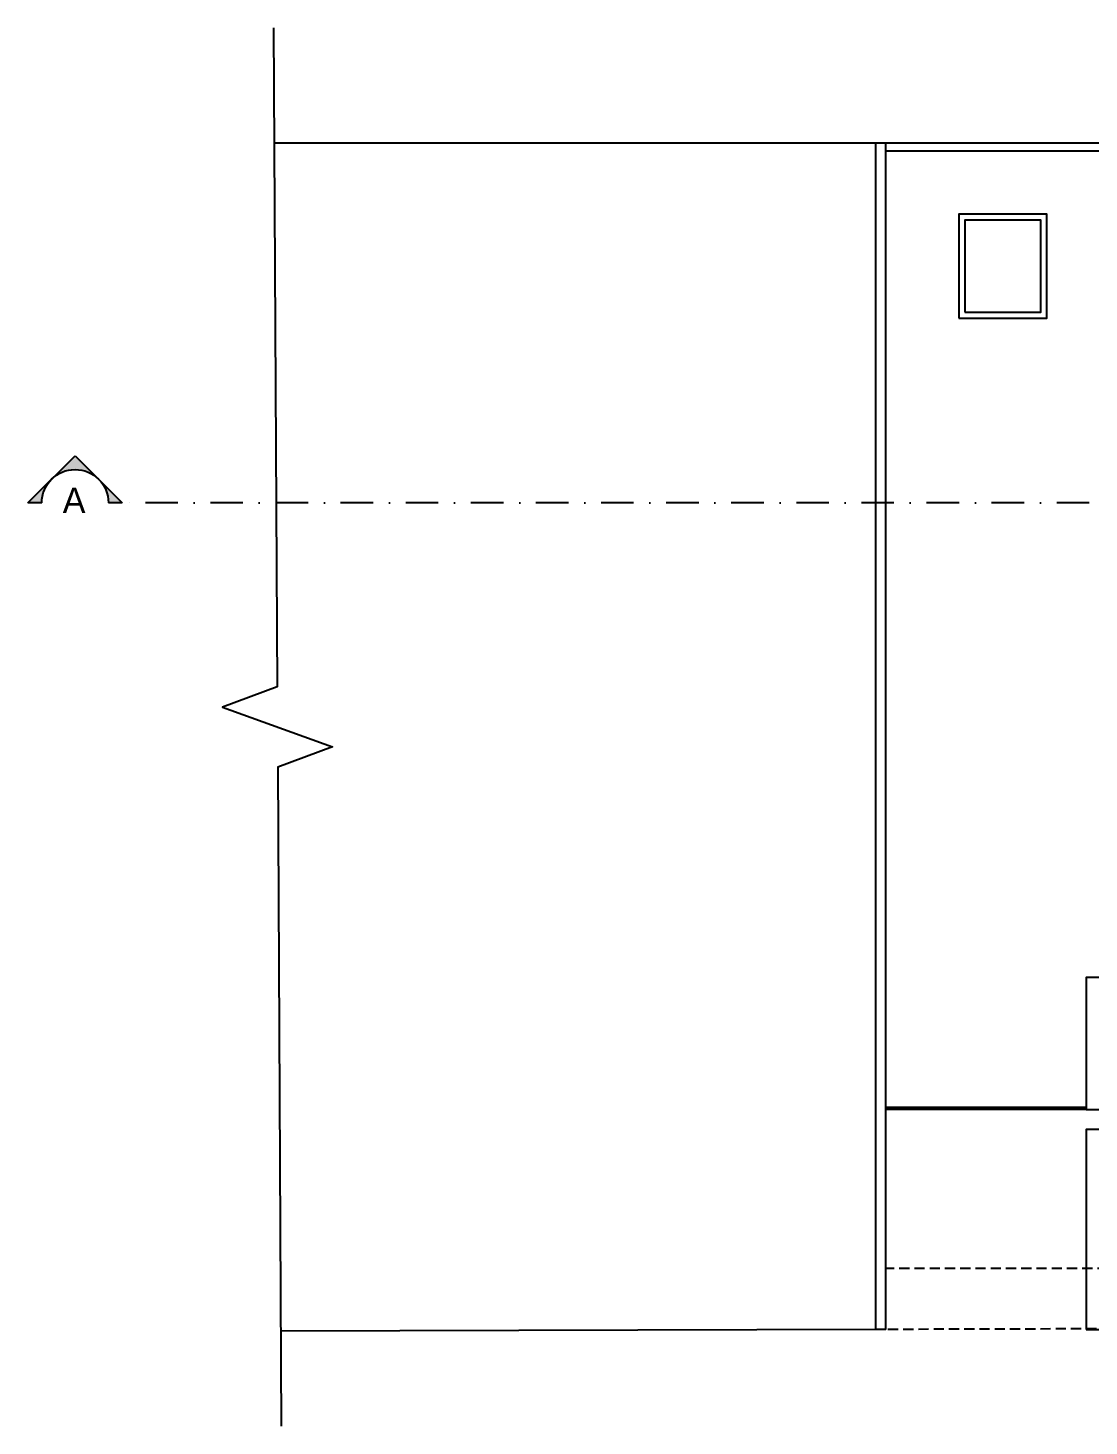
# Model space of a CAD drawing. Header units: centimetres. Extents: x 0 to 1099704, y -139216 to 99734.
# Drawn here: x 1016362 to 1019014, y 9484 to 12979 of the extents above; entities that cross this region are included whole.
import ezdxf

# ---------------------------------------------------------------- set-up
doc = ezdxf.new("R2010")
doc.units = ezdxf.units.CM
doc.header["$LTSCALE"] = 4
doc.linetypes.add('DASHDOT', pattern=[25.4, 12.7, -6.35, 0, -6.35])
doc.linetypes.add('DASHED2', pattern=[9.525, 6.35, -3.175])
for name, color, linetype in [('0.1', 1, 'Continuous'), ('0.2', 2, 'Continuous'), ('0.4', 4, 'Continuous'), ('0.6', 6, 'Continuous'), ('B-CORTE', 4, 'DASHDOT'), ('CONTORNO TERRENO', 3, 'Continuous')]:
    doc.layers.add(name, color=color, linetype=linetype)
doc.layers.add('C-TEXTO-01', color=2, linetype='Continuous', lineweight=20)
doc.styles.add('Esc.125', font='ERASLGHT.TTF', dxfattribs={"height": 22.5})

# ---------------------------------------------------------------- blocks, each defined once
blk = doc.blocks.new('A$C4B335074')
at = {"layer": 'B-CORTE', "linetype": 'Continuous'}
h = blk.add_hatch(color=256, dxfattribs=at)
h.paths.add_polyline_path([(14.71, 14.71), (7.35, 7.35, -0.414214), (22.06, 7.35)])
h.paths.add_polyline_path([(22.06, 7.35, -0.198912), (25.11, 0), (29.42, 0)])
h.paths.add_polyline_path([(7.35, 7.35), (0, 0), (4.31, 0, -0.198912)])
for p, q in [((14.71, 14.71), (0, 0)), ((29.42, 0), (14.71, 14.71)), ((0, 0), (4.31, 0)), ((25.11, 0), (29.42, 0))]:
    blk.add_line(p, q, dxfattribs=at)
at = {"layer": 'B-CORTE', "linetype": 'Continuous', "ltscale": 0.4}
blk.add_arc((14.71, 0), 10.4, 0, 180, dxfattribs=at)

msp = doc.modelspace()

# ---------------------------------------------------------------- linework, layer by layer
at = {"layer": '0.1', "linetype": 'DASHED2'}
msp.add_line((1022346.671, 9735.709), (1018506.128, 9725.21), dxfattribs=at)
msp.add_lwpolyline([(1022260.425, 11573.013), (1022260.425, 9877.013), (1018506.128, 9877.351)], dxfattribs=at)
at = {"layer": '0.1', "elevation": 77040.339}
msp.add_lwpolyline([(1019006.128, 9725.21), (1019256.128, 9725.21), (1019256.128, 10225.21), (1019006.128, 10225.21)], close=True, dxfattribs=at)
at = {"layer": '0.2'}
for p, q in [((1019006.128, 10280.21, 77040.339), (1018506.128, 10280.21, 77040.339)), ((1019006.128, 10275.21, 77040.339), (1018506.128, 10275.21, 77040.339))]:
    msp.add_line(p, q, dxfattribs=at)
at = {"layer": '0.4'}
for points in [[(1016977.885, 12691.477), (1018481.128, 12691.477)], [(1018481.128, 12691.477), (1023371.693, 12691.477), (1022516.424, 10225.21)], [(1018506.128, 12671.477), (1023343.589, 12671.477), (1022519.53, 10295.21)], [(1018481.128, 9725.141), (1016994.082, 9721.076)], [(1018506.128, 9725.21), (1018481.128, 9725.141)]]:
    msp.add_lwpolyline(points, dxfattribs=at)
at = {"layer": '0.6'}
for p, q in [((1018481.128, 9725.21, 77040.339), (1018481.128, 12691.477, -4392.474)), ((1018506.128, 9725.21, 77040.339), (1018506.128, 12691.477, -4392.474))]:
    msp.add_line(p, q, dxfattribs=at)
for points in [[(1018688.425, 12253.013), (1018908.425, 12253.013), (1018908.425, 12513.013), (1018688.425, 12513.013)], [(1018703.425, 12268.013), (1018893.425, 12268.013), (1018893.425, 12498.013), (1018703.425, 12498.013)]]:
    msp.add_lwpolyline(points, close=True, dxfattribs=at)
at = {"layer": '0.6', "elevation": 77040.339}
msp.add_lwpolyline([(1019121.128, 10605.21), (1019006.128, 10605.21), (1019006.128, 10275.21), (1019236.128, 10275.21)], dxfattribs=at)
at = {"layer": 'B-CORTE', "ltscale": 1.6}
msp.add_line((1023243.403, 11791.695), (1016597.761, 11791.695), dxfattribs=at)
at = {"layer": 'CONTORNO TERRENO', "linetype": 'Continuous'}
msp.add_lwpolyline([(1016976.319, 12978.642), (1016985.302, 11331.185), (1016848.203, 11280.437), (1017123.492, 11181.937), (1016986.393, 11131.188), (1016995.376, 9483.732)], dxfattribs=at)

# ---------------------------------------------------------------- block references
at = {"layer": 'B-CORTE', "xscale": -8, "yscale": 8, "zscale": 8}
msp.add_blockref('A$C4B335074', (1016597.761, 11791.695), dxfattribs=at)

# ---------------------------------------------------------------- texts
at = {"layer": 'C-TEXTO-01', "insert": (1016506.261, 11829.839), "char_height": 64, "width": 90.27725, "attachment_point": 3, "style": 'Esc.125'}
msp.add_mtext('A', dxfattribs=at)

doc.saveas('drawing.dxf')
